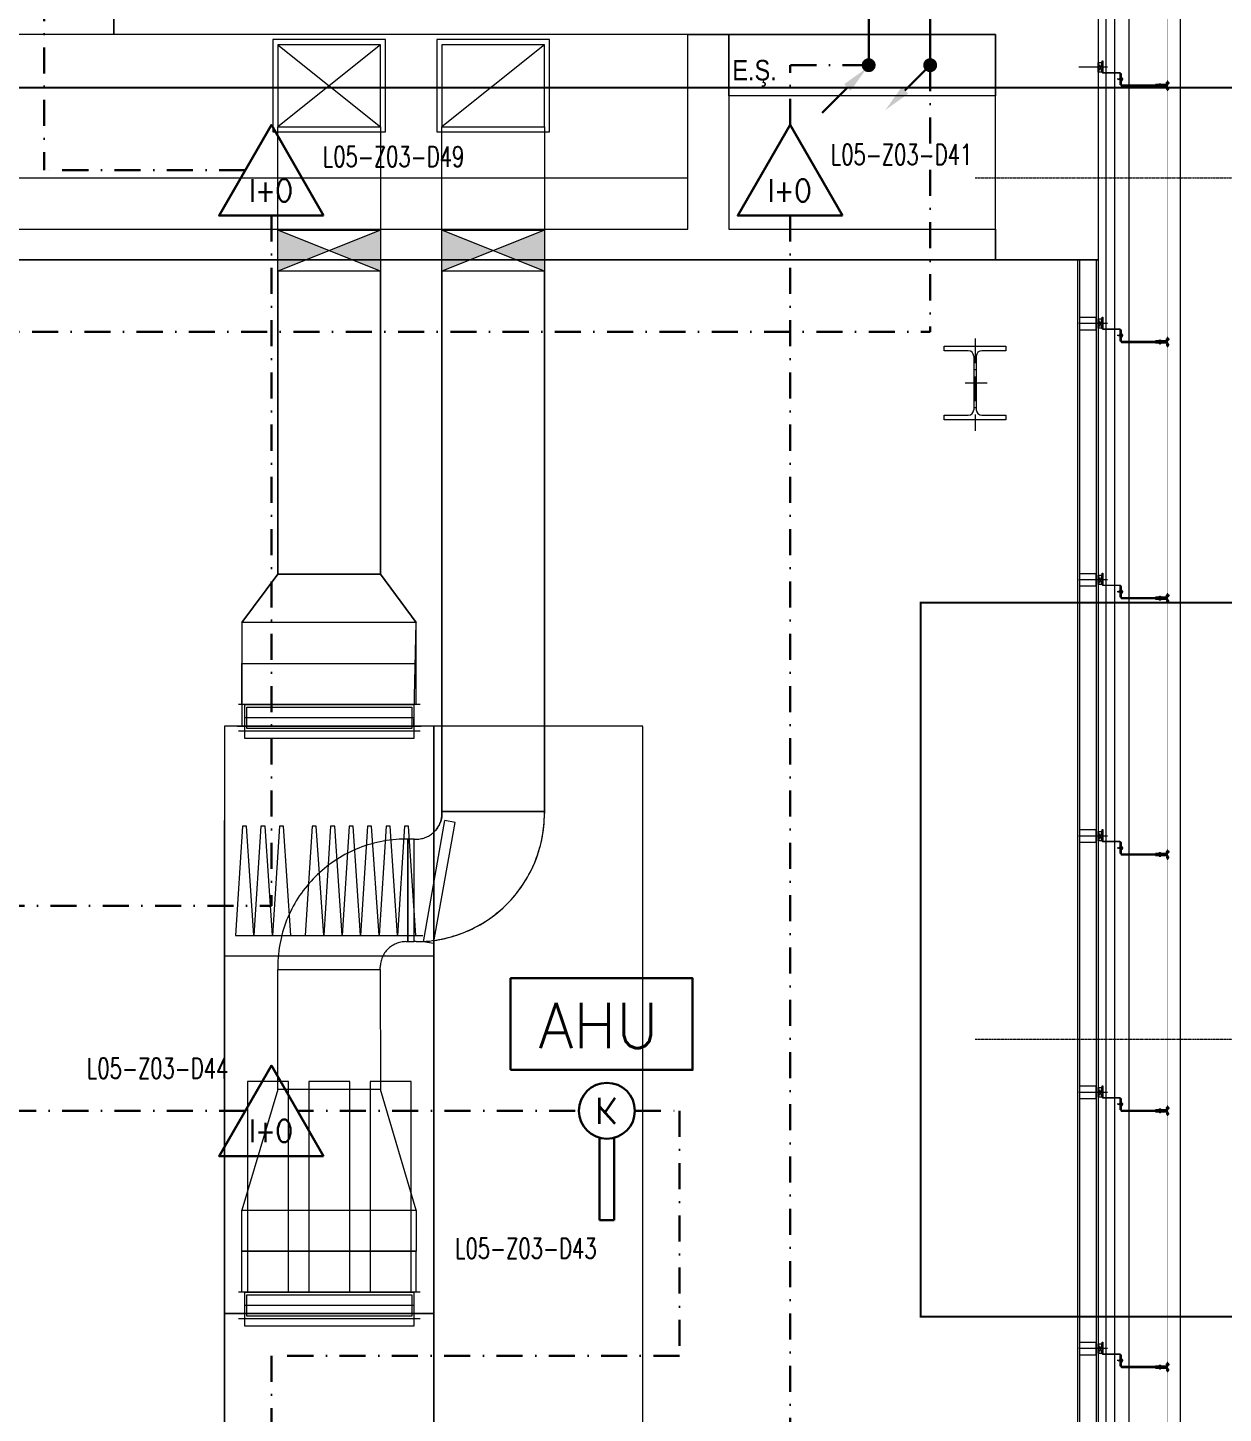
# Model space of a CAD drawing. Extents: x -1133 to 23780, y -1311 to 8245.
# Drawn here: x 22096 to 22679, y 1802 to 2478 of the extents above; entities that cross this region are included whole.
import ezdxf
from ezdxf.enums import TextEntityAlignment as Align
from ezdxf.xclip import XClip

# ---------------------------------------------------------------- set-up
doc = ezdxf.new("R2010")
doc.units = 0
doc.header["$MEASUREMENT"] = 0
doc.header["$XCLIPFRAME"] = 0
for name, pattern in [('ACAD_ISO10W100', [18.5, 12, -3, 0.5, -3]), ('DASHDOT', [25.4, 12.7, -6.35, 0, -6.35]), ('DASHDOT2', [0.5, 0.25, -0.125, 0, -0.125]), ('HIDDEN', [0.375, 0.25, -0.125]), ('HIDDEN2', [4.7625, 3.175, -1.5875])]:
    doc.linetypes.add(name, pattern=pattern)
doc.layers.get('0').update_dxf_attribs({"color": 9, "lineweight": 9})
for name, color, linetype, lineweight in [('00', 9, 'Continuous', 9), ('01', 9, 'Continuous', 9), ('06C', 9, 'Continuous', 9), ('06D', 9, 'Continuous', 9), ('10', 9, 'Continuous', 9), ('11', 9, 'Continuous', 9), ('21', 9, 'Continuous', 9), ('24', 9, 'DASHDOT2', 9), ('33', 9, 'BATTING', 9), ('35', 9, 'Continuous', 9), ('40', 9, 'Continuous', 9), ('40B', 9, 'Continuous', 9), ('E-AŞAĞI İNEN HAT', 7, 'Continuous', 30), ('E-AŞAĞIDAN GELEN HAT', 7, 'Continuous', 30), ('E-DEDEKTÖR NUMARALARI', 20, 'Continuous', 30), ('E-KABLO', 7, 'Continuous', 30), ('E-KABLO @ 1', 7, 'Continuous', 30), ('E-KANAL TİPİ DUMAN DEDEKTÖRÜ', 7, 'Continuous', 30), ('E-KOMBİNE DEDEKTÖR (ISI+OPTİK DUMAN)', 7, 'Continuous', 30), ('E-YANGIN', 7, 'Continuous', 30), ('KALIP AKS', 8, 'ACAD_ISO10W100', 9)]:
    doc.layers.add(name, color=color, linetype=linetype, lineweight=lineweight)
doc.styles.add('DEBI-BLOCK', font='arial.ttf', dxfattribs={"width": 0.8})
doc.styles.add('E-YAZI', font='txttw.shx')
doc.styles.add('MuuM_TEXT-STANDART', font='ARIALN.TTF')
doc.styles.add('ROMANS8', font='Txttw.shx')
doc.linetypes.add('BATTING', pattern='A,0.0001,-0.1,[134,ltypeshp.shx,S=0.1,R=0,X=-0.1,Y=0],-0.2,[134,ltypeshp.shx,S=0.1,R=180,X=0.1,Y=0],-0.1', length=0.4001)

# ---------------------------------------------------------------- blocks, each defined once
blk = doc.blocks.new('p-m-mekanik')
h = blk.add_hatch(color=256)
h.paths.add_polyline_path([(3285, 1965.57), (3310, 1955.56), (3310, 1975.56)])
h.paths.add_polyline_path([(3260, 1975.57), (3260, 1955.57), (3285, 1965.57)])
h = blk.add_hatch(color=256)
h.paths.add_polyline_path([(3365, 1965.57), (3390, 1955.56), (3390, 1975.56)])
h.paths.add_polyline_path([(3340, 1975.57), (3340, 1955.57), (3365, 1965.57)])
for p, q in [((3312.5, 2068.47), (3257.5, 2068.47)), ((3257.5, 2068.47), (3257.5, 2023.47)), ((3312.5, 2023.47), (3312.5, 2068.47)), ((3392.5, 2068.47), (3337.5, 2068.47)), ((3337.5, 2068.47), (3337.5, 2023.47)), ((3392.5, 2023.47), (3392.5, 2068.47)), ((3310, 2065.97), (3260, 2025.97)), ((3260, 2065.97), (3310, 2025.97)), ((3310, 2065.97), (3260, 2065.97)), ((3260, 2065.97), (3260, 2025.97)), ((3310, 2025.97), (3310, 2065.97)), ((3390, 2065.97), (3340, 2025.97)), ((3390, 2065.97), (3340, 2065.97)), ((3340, 2065.97), (3340, 2025.97)), ((3390, 2025.97), (3390, 2065.97)), ((3257.5, 2023.47), (3312.5, 2023.47)), ((3260, 1807.73), (3260, 2025.97)), ((3260, 2025.97), (3310, 2025.97)), ((3260, 2025.97), (3310, 2025.97)), ((3310, 2025.97), (3310, 1807.73)), ((3337.5, 2023.47), (3392.5, 2023.47)), ((3340, 1691.96), (3340, 2025.97)), ((3340, 2025.97), (3390, 2025.97)), ((3340, 2025.97), (3390, 2025.97)), ((3390, 2025.97), (3390, 1691.96)), ((3310, 1955.56), (3260, 1975.57)), ((3260, 1955.57), (3260, 1975.57)), ((3260, 1975.57), (3310, 1975.56)), ((3310, 1975.56), (3260, 1955.57)), ((3310, 1975.56), (3310, 1955.56)), ((3390, 1955.56), (3340, 1975.57)), ((3340, 1955.57), (3340, 1975.57)), ((3340, 1975.57), (3390, 1975.56)), ((3390, 1975.56), (3340, 1955.57)), ((3390, 1975.56), (3390, 1955.56)), ((3310, 1955.56), (3260, 1955.57)), ((3390, 1955.56), (3340, 1955.57)), ((3242.5, 1784.12), (3260, 1807.73)), ((3310, 1807.73), (3260, 1807.73)), ((3260, 1807.73), (3310, 1807.73)), ((3310, 1807.73), (3327.5, 1784.12)), ((3327.5, 1784.12), (3242.5, 1784.12)), ((3242.5, 1784.12), (3242.5, 1764.12)), ((3327.5, 1784.12), (3242.5, 1784.12)), ((3327.5, 1764.12), (3327.5, 1784.12)), ((3242.5, 1744.12), (3242.5, 1764.12)), ((3242.5, 1764.12), (3327.5, 1764.12)), ((3242.5, 1764.12), (3327.5, 1764.12)), ((3327.5, 1744.12), (3327.5, 1764.12)), ((3329.35, 1744.12), (3240.75, 1744.12)), ((3243.85, 1731.12), (3243.85, 1744.12)), ((3243.85, 1744.12), (3326.35, 1744.12)), ((3326.35, 1744.12), (3326.35, 1731.12)), ((3326.35, 1744.12), (3326.35, 1744.12)), ((3326.35, 1737.62), (3243.75, 1737.62)), ((3244.85, 1732.42), (3244.85, 1742.82)), ((3244.85, 1742.82), (3325.35, 1742.82)), ((3325.35, 1742.82), (3325.35, 1732.42)), ((3325.35, 1742.82), (3325.35, 1742.82)), ((3234.05, 1733.62), (3234.05, 1727.52)), ((3336.05, 1733.62), (3234.05, 1733.62)), ((3336.05, 1733.62), (3234.05, 1733.62)), ((3234.05, 1733.62), (3234.05, 1447.02)), ((3329.95, 1733.62), (3240.15, 1733.62)), ((3240.15, 1733.62), (3240.15, 1733.62)), ((3240.15, 1733.62), (3329.95, 1733.62)), ((3329.35, 1731.12), (3240.75, 1731.12)), ((3243.85, 1727.52), (3243.85, 1733.62)), ((3243.85, 1733.62), (3326.35, 1733.62)), ((3326.35, 1731.12), (3243.85, 1731.12)), ((3325.35, 1732.42), (3244.85, 1732.42)), ((3326.35, 1733.62), (3326.35, 1727.52)), ((3326.35, 1733.62), (3326.35, 1733.62)), ((3329.95, 1733.62), (3329.95, 1733.62)), ((3329.95, 1733.62), (3329.95, 1733.62)), ((3336.05, 1733.62), (3336.05, 1032.62)), ((3336.05, 1733.62), (3336.05, 1727.52)), ((3336.05, 1447.02), (3336.05, 1733.62)), ((3234.05, 1727.52), (3234.05, 1687.52)), ((3326.35, 1727.52), (3243.85, 1727.52)), ((3336.05, 1727.52), (3336.05, 1687.52)), ((3340, 1690.96), (3340, 1691.96)), ((3340, 1691.96), (3390, 1691.96)), ((3390, 1691.96), (3340, 1691.96)), ((3390, 1691.96), (3390, 1690.96)), ((3234.05, 1627.52), (3234.05, 1687.52)), ((3242.75, 1684.82), (3239.35, 1631.52)), ((3244.75, 1684.82), (3242.75, 1684.82)), ((3248.35, 1631.52), (3244.75, 1684.82)), ((3251.75, 1684.82), (3248.35, 1631.52)), ((3253.75, 1684.82), (3251.75, 1684.82)), ((3257.35, 1631.52), (3253.75, 1684.82)), ((3260.75, 1684.82), (3257.35, 1631.52)), ((3262.75, 1684.82), (3260.75, 1684.82)), ((3266.35, 1631.52), (3262.75, 1684.82)), ((3276.75, 1684.82), (3273.35, 1631.52)), ((3278.75, 1684.82), (3276.75, 1684.82)), ((3282.35, 1631.52), (3278.75, 1684.82)), ((3285.75, 1684.82), (3282.35, 1631.52)), ((3287.75, 1684.82), (3285.75, 1684.82)), ((3291.35, 1631.52), (3287.75, 1684.82)), ((3294.75, 1684.82), (3291.35, 1631.52)), ((3296.75, 1684.82), (3294.75, 1684.82)), ((3300.35, 1631.52), (3296.75, 1684.82)), ((3303.75, 1684.82), (3300.35, 1631.52)), ((3305.75, 1684.82), (3303.75, 1684.82)), ((3309.35, 1631.52), (3305.75, 1684.82)), ((3312.75, 1684.82), (3309.35, 1631.52)), ((3314.75, 1684.82), (3312.75, 1684.82)), ((3318.35, 1631.52), (3314.75, 1684.82)), ((3321.75, 1684.82), (3318.35, 1631.52)), ((3323.75, 1684.82), (3321.75, 1684.82)), ((3327.35, 1631.52), (3323.75, 1684.82)), ((3331.05, 1628.42), (3341.45, 1687.52)), ((3335.95, 1627.52), (3346.45, 1686.62)), ((3336.05, 1627.52), (3336.05, 1687.52)), ((3346.45, 1686.62), (3341.45, 1687.52)), ((3323.45, 1678.46), (3322.45, 1678.46)), ((3323.45, 1628.46), (3323.45, 1678.46)), ((3326.5, 1678.46), (3323.45, 1678.46)), ((3323.45, 1678.46), (3323.45, 1628.46)), ((3326.5, 1678.46), (3327.5, 1678.46)), ((3326.5, 1628.46), (3326.5, 1678.46)), ((3326.5, 1628.46), (3326.5, 1678.46)), ((3239.35, 1631.52), (3269.75, 1631.52)), ((3269.75, 1631.52), (3330.75, 1631.52)), ((3234.05, 1621.42), (3234.05, 1627.52)), ((3322.45, 1628.46), (3323.45, 1628.46)), ((3323.45, 1628.46), (3326.5, 1628.46)), ((3327.5, 1628.46), (3326.5, 1628.46)), ((3335.95, 1627.52), (3331.05, 1628.42)), ((3336.05, 1621.42), (3336.05, 1627.52)), ((3336.05, 1621.42), (3234.05, 1621.42)), ((3234.05, 1615.32), (3234.05, 1621.42)), ((3234.05, 1565.32), (3234.05, 1615.32)), ((3259.95, 1615.96), (3259.95, 1614.96)), ((3309.95, 1614.96), (3309.95, 1615.96)), ((3336.05, 1615.32), (3336.05, 1621.42)), ((3336.05, 1565.32), (3336.05, 1615.32)), ((3259.95, 1614.96), (3309.95, 1614.96)), ((3260.05, 1556.43), (3259.95, 1614.96)), ((3259.95, 1614.96), (3309.95, 1614.96)), ((3309.95, 1614.96), (3310.05, 1556.43)), ((3234.05, 1447.02), (3234.05, 1565.32)), ((3336.05, 1447.02), (3336.05, 1565.32)), ((3260.05, 1556.43), (3242.5, 1497.52)), ((3265.15, 1560.32), (3245.15, 1560.32)), ((3245.15, 1560.32), (3245.15, 1457.52)), ((3310.05, 1556.43), (3260.05, 1556.43)), ((3310.05, 1556.43), (3260.05, 1556.43)), ((3265.15, 1457.52), (3265.15, 1560.32)), ((3295.05, 1560.32), (3275.05, 1560.32)), ((3275.05, 1560.32), (3275.05, 1457.52)), ((3295.05, 1457.52), (3295.05, 1560.32)), ((3324.95, 1560.32), (3304.95, 1560.32)), ((3304.95, 1560.32), (3304.95, 1457.52)), ((3327.5, 1497.52), (3310.05, 1556.43)), ((3324.95, 1457.52), (3324.95, 1560.32)), ((3242.5, 1497.52), (3327.5, 1497.52)), ((3242.5, 1477.52), (3242.5, 1497.52)), ((3242.5, 1497.52), (3327.5, 1497.52)), ((3327.5, 1497.52), (3327.5, 1477.52)), ((3242.5, 1457.52), (3242.5, 1477.52)), ((3242.5, 1477.52), (3327.5, 1477.52)), ((3327.5, 1477.52), (3242.5, 1477.52)), ((3327.5, 1457.52), (3327.5, 1477.52)), ((3329.35, 1457.52), (3240.75, 1457.52)), ((3243.85, 1444.52), (3243.85, 1457.52)), ((3243.85, 1457.52), (3326.35, 1457.52)), ((3244.85, 1445.82), (3244.85, 1456.22)), ((3244.85, 1456.22), (3325.35, 1456.22)), ((3325.35, 1456.22), (3325.35, 1445.82)), ((3325.35, 1456.22), (3325.35, 1456.22)), ((3326.35, 1457.52), (3326.35, 1444.52)), ((3326.35, 1457.52), (3326.35, 1457.52)), ((3234.05, 1447.02), (3234.05, 1440.92)), ((3336.05, 1447.02), (3234.05, 1447.02)), ((3234.05, 1447.02), (3336.05, 1447.02)), ((3234.05, 1032.62), (3234.05, 1447.02)), ((3234.05, 1447.02), (3336.05, 1447.02)), ((3329.95, 1447.02), (3240.15, 1447.02)), ((3240.15, 1447.02), (3240.15, 1447.02)), ((3240.15, 1447.02), (3329.95, 1447.02)), ((3326.35, 1451.02), (3243.75, 1451.02)), ((3243.85, 1440.92), (3243.85, 1447.02)), ((3243.85, 1447.02), (3326.35, 1447.02)), ((3326.35, 1447.02), (3326.35, 1440.92)), ((3326.35, 1447.02), (3326.35, 1447.02)), ((3329.95, 1447.02), (3329.95, 1447.02)), ((3329.95, 1447.02), (3329.95, 1447.02)), ((3336.05, 1447.02), (3336.05, 1440.92)), ((3336.05, 1447.02), (3336.05, 1032.62)), ((3234.05, 1440.92), (3234.05, 1400.92)), ((3329.35, 1444.52), (3240.75, 1444.52)), ((3326.35, 1444.52), (3243.85, 1444.52)), ((3326.35, 1440.92), (3243.85, 1440.92)), ((3325.35, 1445.82), (3244.85, 1445.82)), ((3336.05, 1440.92), (3336.05, 1400.92)), ((3234.05, 1400.92), (3234.05, 1240.92)), ((3336.05, 1400.92), (3336.05, 1240.92))]:
    blk.add_line(p, q)
at = {"linetype": 'HIDDEN'}
for p, q in [((3438.05, 1733.62), (3336.05, 1733.62)), ((3438.05, 1032.62), (3438.05, 1733.62))]:
    blk.add_line(p, q, dxfattribs=at)
for centre, radius, start, end in [((3327.5, 1690.96), 12.5, 270, 0), ((3327.5, 1690.96), 62.5, 270, 0), ((3322.45, 1615.96), 62.5, 90, 180), ((3322.45, 1615.96), 12.5, 90, 180)]:
    blk.add_arc(centre, radius, start, end)
at = {"layer": '40'}
blk.add_lwpolyline([(3335.95, 1150.92), (3336.05, 1629.05, 0.374568), (3390, 1690.96), (3390.06, 1955.56), (3340, 1955.57), (3340, 1691.96, -0.226374), (3336.05, 1681.84), (3336.05, 1733.62), (3326.35, 1733.62), (3327.5, 1784.12), (3310, 1807.73), (3310, 1955.56), (3260, 1955.57), (3260, 1807.73), (3242.5, 1784.12), (3242.5, 1733.62), (3234.05, 1733.62), (3234.05, 1032.62)], format="xyb", dxfattribs=at)
at = {"style": 'DEBI-BLOCK', "width": 0.75, "flags": 8}
for tag, p in [('-', (399.97, 1627.23)), ('-', (251.72, 1361.56)), ('-', (3296.35, 465.16)), ('DEBI', (3296.35, 452.46))]:
    blk.add_attdef(tag, text='', height=13, rotation=90, dxfattribs=at).set_placement(p, align=Align.BOTTOM_RIGHT)
at = {"style": 'DEBI-BLOCK', "width": 0.75, "flags": 9}
for p in [(402.57, 1610.63), (3298.95, 448.56)]:
    blk.add_attdef('ID', text='', height=3.9, rotation=90, dxfattribs=at).set_placement(p, align=Align.MIDDLE)
at = {"style": 'DEBI-BLOCK', "width": 0.75, "flags": 8}
blk.add_attdef('KESITY', text='', height=13, rotation=90, dxfattribs=at).set_placement((3279.01, 503.33), align=Align.TOP_LEFT)
at = {"style": 'DEBI-BLOCK', "width": 0.8, "flags": 8}
blk.add_attdef('X', text='', height=13, rotation=90, dxfattribs=at).set_placement((3279.01, 499.49), align=Align.TOP_CENTER)
at = {"style": 'DEBI-BLOCK', "width": 0.75, "flags": 8}
blk.add_attdef('KESITX', text='', height=13, rotation=90, dxfattribs=at).set_placement((3279.01, 495.54), align=Align.TOP_RIGHT)
blk = doc.blocks.new('P-AKS_AUDI')
at = {"layer": '24'}
for points in [[(0, -380), (360, -380)], [(0, -800), (360, -800)]]:
    blk.add_lwpolyline(points, dxfattribs=at)
blk = doc.blocks.new('p- alum kaplama profil')
at = {"lineweight": 13}
blk.add_lwpolyline([(7.12, 12.59), (7.12, 26.49)], dxfattribs=at)
at = {"lineweight": 18}
blk.add_lwpolyline([(4.09, 6.16), (-1.41, 6.16), (-1.41, 6.46), (4.09, 6.46, 0.414214), (4.29, 6.66), (4.29, 14.66, -0.414214), (4.79, 15.16), (10.29, 15.16), (10.29, 14.86), (4.79, 14.86, 0.414214), (4.59, 14.66), (4.59, 6.66, -0.414214)], format="xyb", close=True, dxfattribs=at)
at = {"lineweight": 5}
blk.add_lwpolyline([(9.44, 15.16), (4.79, 15.16), (4.79, 17.16), (9.44, 17.16)], close=True, dxfattribs=at)
for points in [[(4.79, 15.16), (9.44, 17.16)], [(9.44, 15.16), (4.79, 17.16)]]:
    blk.add_lwpolyline(points, dxfattribs=at)
blk.add_lwpolyline([(-2.06, 5.56), (-2.06, -2.34), (-2.06, -15.69), (-1.66, -15.69), (-1.66, -2.34), (-1.66, 5.56), (-1.66, 5.56), (-1.66, 5.57), (-1.66, 5.57), (-1.66, 5.58), (-1.66, 5.58), (-1.65, 5.59), (-1.65, 5.59), (-1.65, 5.59), (-1.65, 5.6), (-1.65, 5.6), (-1.64, 5.61), (-1.64, 5.61), (-1.64, 5.62), (-1.64, 5.62), (-1.63, 5.62), (-1.63, 5.63), (-1.63, 5.63), (-1.62, 5.63), (-1.62, 5.64), (-1.61, 5.64), (-1.61, 5.64), (-1.61, 5.64), (-1.6, 5.65), (-1.6, 5.65), (-1.59, 5.65), (-1.59, 5.65), (-1.58, 5.65), (-1.58, 5.65), (-1.57, 5.66), (-1.57, 5.66), (-1.56, 5.66), (-1.56, 5.66), (3.94, 5.66), (3.94, 6.06), (-1.56, 6.06), (-1.58, 6.06), (-1.61, 6.05), (-1.63, 6.05), (-1.66, 6.05), (-1.68, 6.04), (-1.7, 6.03), (-1.73, 6.03), (-1.75, 6.02), (-1.77, 6.01), (-1.79, 6), (-1.82, 5.99), (-1.84, 5.97), (-1.86, 5.96), (-1.88, 5.94), (-1.89, 5.93), (-1.91, 5.91), (-1.93, 5.89), (-1.95, 5.87), (-1.96, 5.85), (-1.97, 5.83), (-1.99, 5.81), (-2, 5.79), (-2.01, 5.77), (-2.02, 5.75), (-2.03, 5.72), (-2.04, 5.7), (-2.04, 5.68), (-2.05, 5.65), (-2.05, 5.63), (-2.06, 5.61), (-2.06, 5.58)], close=True)
blk.add_lwpolyline([(-1.66, -2.34), (-2.06, -2.34)])
for points in [[(-2.36, -10.84), (-2.36, -16.39), (-2.36, -16.39, -0.414214), (-2.51, -16.54), (-2.51, -16.54), (-4.06, -16.54), (-4.06, -16.84), (-2.51, -16.84), (-2.51, -16.84, 0.414214), (-2.06, -16.39), (-2.06, -10.84)], [(-1.36, -10.84), (-1.66, -10.84), (-1.66, -16.39, 0.414214), (-1.21, -16.84), (-1.21, -16.84), (0.34, -16.84), (0.34, -16.54), (-1.21, -16.54), (-1.21, -16.54, -0.414214), (-1.36, -16.39), (-1.36, -16.39)]]:
    blk.add_lwpolyline(points, format="xyb", close=True)
for points in [[(1.61, 6.87, -10), (0.98, 6.96, -10)], [(1.56, 7.05, -10), (1.02, 7.13, -10)], [(1.05, 6.91, -10), (1.29, 7.56, -10)], [(1.29, 4.93, -10), (1.29, 7.8, -10)], [(1.53, 6.82, -10), (1.29, 7.56, -10)], [(0.67, 5.66, -10), (1.91, 5.66, -10)], [(0.67, 5.66, -10), (0.67, 5.64, -10), (0.67, 5.62, -10), (0.67, 5.6, -10), (0.68, 5.58, -10), (0.68, 5.56, -10), (0.69, 5.54, -10), (0.69, 5.52, -10), (0.7, 5.5, -10), (0.7, 5.48, -10), (0.71, 5.46, -10), (0.72, 5.45, -10), (0.73, 5.43, -10), (0.74, 5.41, -10), (0.75, 5.4, -10), (0.76, 5.38, -10), (0.77, 5.36, -10), (0.79, 5.35, -10), (0.8, 5.33, -10), (0.81, 5.32, -10), (0.83, 5.31, -10), (0.84, 5.29, -10), (0.86, 5.28, -10), (0.87, 5.27, -10), (0.89, 5.26, -10), (0.91, 5.25, -10), (0.92, 5.24, -10), (0.94, 5.23, -10), (0.96, 5.22, -10), (0.98, 5.21, -10), (1, 5.21, -10), (1.02, 5.2, -10), (1.03, 5.2, -10)], [(0.96, 5.66, -10), (0.97, 5.66, -10), (0.97, 5.66, -10), (0.97, 5.66, -10), (0.98, 5.66, -10), (0.98, 5.66, -10), (0.99, 5.66, -10), (0.99, 5.66, -10), (1, 5.66, -10), (1, 5.67, -10), (1, 5.67, -10), (1.01, 5.67, -10), (1.01, 5.67, -10), (1.01, 5.67, -10), (1.02, 5.68, -10), (1.02, 5.68, -10), (1.02, 5.68, -10), (1.03, 5.69, -10), (1.03, 5.69, -10), (1.03, 5.69, -10), (1.04, 5.7, -10), (1.04, 5.7, -10), (1.04, 5.7, -10), (1.04, 5.71, -10), (1.04, 5.71, -10), (1.05, 5.72, -10), (1.05, 5.72, -10), (1.05, 5.72, -10), (1.05, 5.73, -10), (1.05, 5.73, -10), (1.05, 5.74, -10), (1.05, 5.74, -10), (1.05, 5.75, -10)], [(1.33, 5.85, -10), (0.98, 5.88, -10)], [(1.03, 5.2, -10), (1.04, 5.2, -10), (1.05, 5.19, -10), (1.05, 5.19, -10), (1.06, 5.19, -10), (1.06, 5.19, -10), (1.07, 5.19, -10), (1.07, 5.19, -10), (1.08, 5.19, -10), (1.08, 5.19, -10), (1.09, 5.19, -10), (1.09, 5.18, -10), (1.1, 5.18, -10), (1.1, 5.18, -10), (1.11, 5.18, -10), (1.11, 5.18, -10), (1.12, 5.18, -10), (1.12, 5.18, -10), (1.13, 5.18, -10), (1.13, 5.18, -10), (1.14, 5.18, -10), (1.15, 5.18, -10), (1.15, 5.18, -10), (1.16, 5.17, -10), (1.16, 5.17, -10), (1.17, 5.17, -10), (1.17, 5.17, -10), (1.18, 5.17, -10), (1.18, 5.17, -10), (1.19, 5.17, -10), (1.19, 5.17, -10), (1.2, 5.17, -10), (1.2, 5.17, -10)], [(1.05, 5.83, -10), (1.05, 6.01, -10)], [(1.05, 5.75, -10), (1.05, 5.83, -10)], [(1.2, 5.17, -10), (1.2, 5.2, -10)], [(1.38, 5.2, -10), (1.2, 5.2, -10)], [(1.29, 6.16, -10), (1.29, 6.26, -10)], [(1.38, 5.17, -10), (1.38, 5.2, -10)], [(1.38, 5.17, -10), (1.38, 5.17, -10), (1.39, 5.17, -10), (1.39, 5.17, -10), (1.4, 5.17, -10), (1.41, 5.17, -10), (1.41, 5.17, -10), (1.42, 5.17, -10), (1.42, 5.17, -10), (1.43, 5.17, -10), (1.43, 5.18, -10), (1.44, 5.18, -10), (1.44, 5.18, -10), (1.45, 5.18, -10), (1.45, 5.18, -10), (1.46, 5.18, -10), (1.46, 5.18, -10), (1.47, 5.18, -10), (1.47, 5.18, -10), (1.48, 5.18, -10), (1.48, 5.18, -10), (1.49, 5.18, -10), (1.5, 5.19, -10), (1.5, 5.19, -10), (1.51, 5.19, -10), (1.51, 5.19, -10), (1.52, 5.19, -10), (1.52, 5.19, -10), (1.53, 5.19, -10), (1.53, 5.19, -10), (1.54, 5.19, -10), (1.54, 5.2, -10), (1.55, 5.2, -10)], [(1.53, 5.75, -10), (1.53, 5.92, -10)], [(1.53, 5.75, -10), (1.53, 5.74, -10), (1.53, 5.74, -10), (1.53, 5.73, -10), (1.53, 5.73, -10), (1.53, 5.72, -10), (1.54, 5.72, -10), (1.54, 5.72, -10), (1.54, 5.71, -10), (1.54, 5.71, -10), (1.54, 5.7, -10), (1.54, 5.7, -10), (1.55, 5.7, -10), (1.55, 5.69, -10), (1.55, 5.69, -10), (1.55, 5.69, -10), (1.56, 5.68, -10), (1.56, 5.68, -10), (1.56, 5.68, -10), (1.57, 5.67, -10), (1.57, 5.67, -10), (1.58, 5.67, -10), (1.58, 5.67, -10), (1.58, 5.67, -10), (1.59, 5.66, -10), (1.59, 5.66, -10), (1.6, 5.66, -10), (1.6, 5.66, -10), (1.6, 5.66, -10), (1.61, 5.66, -10), (1.61, 5.66, -10), (1.62, 5.66, -10), (1.62, 5.66, -10)], [(1.55, 5.2, -10), (1.57, 5.2, -10), (1.59, 5.21, -10), (1.6, 5.21, -10), (1.62, 5.22, -10), (1.64, 5.23, -10), (1.66, 5.24, -10), (1.68, 5.25, -10), (1.69, 5.26, -10), (1.71, 5.27, -10), (1.73, 5.28, -10), (1.74, 5.29, -10), (1.76, 5.31, -10), (1.77, 5.32, -10), (1.78, 5.33, -10), (1.8, 5.35, -10), (1.81, 5.36, -10), (1.82, 5.38, -10), (1.83, 5.4, -10), (1.84, 5.41, -10), (1.85, 5.43, -10), (1.86, 5.45, -10), (1.87, 5.46, -10), (1.88, 5.48, -10), (1.89, 5.5, -10), (1.89, 5.52, -10), (1.9, 5.54, -10), (1.9, 5.56, -10), (1.9, 5.58, -10), (1.91, 5.6, -10), (1.91, 5.62, -10), (1.91, 5.64, -10), (1.91, 5.66, -10)], [(-2.86, -13.04, 0), (-0.86, -13.04, 0)], [(-2.36, -12.52, 0), (-2.4, -12.53, 0), (-2.43, -12.56, 0), (-2.47, -12.58, 0), (-2.5, -12.6, 0), (-2.53, -12.63, 0), (-2.56, -12.66, 0), (-2.59, -12.69, 0), (-2.61, -12.73, 0), (-2.63, -12.76, 0), (-2.65, -12.8, 0), (-2.67, -12.84, 0), (-2.68, -12.88, 0), (-2.69, -12.92, 0), (-2.7, -12.96, 0), (-2.71, -13, 0), (-2.71, -13.04, 0), (-2.71, -13.08, 0), (-2.7, -13.13, 0), (-2.69, -13.17, 0), (-2.68, -13.21, 0), (-2.67, -13.25, 0), (-2.65, -13.28, 0), (-2.63, -13.32, 0), (-2.61, -13.36, 0), (-2.59, -13.39, 0), (-2.56, -13.42, 0), (-2.53, -13.45, 0), (-2.5, -13.48, 0), (-2.47, -13.51, 0), (-2.43, -13.53, 0), (-2.4, -13.55, 0), (-2.36, -13.57, 0)], [(-2.36, -13.04, 0), (-2.36, -12.52, 0)], [(-2.36, -13.04, 0), (-2.36, -12.73, 0)], [(-2.36, -12.73, 0), (-2.36, -13.04, 0)], [(-1.36, -12.73, 0), (-2.36, -12.73, 0)], [(-2.36, -13.04, 0), (-2.36, -13.36, 0)], [(-2.36, -13.04, 0), (-2.36, -13.57, 0)], [(-2.36, -13.36, 0), (-2.36, -13.04, 0)], [(-1.36, -13.36, 0), (-2.36, -13.36, 0)], [(-1.36, -13.04, 0), (-1.36, -12.37, 0)], [(-1.36, -13.72, 0), (-1.32, -13.68, 0), (-1.29, -13.65, 0), (-1.26, -13.61, 0), (-1.23, -13.58, 0), (-1.2, -13.54, 0), (-1.18, -13.5, 0), (-1.16, -13.45, 0), (-1.14, -13.41, 0), (-1.12, -13.37, 0), (-1.1, -13.32, 0), (-1.09, -13.28, 0), (-1.08, -13.23, 0), (-1.07, -13.18, 0), (-1.06, -13.14, 0), (-1.06, -13.09, 0), (-1.06, -13.04, 0), (-1.06, -12.99, 0), (-1.06, -12.95, 0), (-1.07, -12.9, 0), (-1.08, -12.85, 0), (-1.09, -12.81, 0), (-1.1, -12.76, 0), (-1.12, -12.72, 0), (-1.14, -12.67, 0), (-1.16, -12.63, 0), (-1.18, -12.59, 0), (-1.2, -12.55, 0), (-1.23, -12.51, 0), (-1.26, -12.47, 0), (-1.29, -12.43, 0), (-1.32, -12.4, 0), (-1.36, -12.37, 0)], [(-1.36, -13.04, 0), (-1.36, -13.72, 0)], [(-3.84, -17.04, 0), (-3.81, -17.07, 0), (-3.78, -17.1, 0), (-3.75, -17.12, 0), (-3.72, -17.15, 0), (-3.69, -17.17, 0), (-3.66, -17.19, 0), (-3.62, -17.21, 0), (-3.59, -17.23, 0), (-3.55, -17.24, 0), (-3.52, -17.26, 0), (-3.48, -17.27, 0), (-3.44, -17.28, 0), (-3.4, -17.28, 0), (-3.36, -17.29, 0), (-3.32, -17.29, 0), (-3.29, -17.29, 0), (-3.25, -17.29, 0), (-3.21, -17.29, 0), (-3.17, -17.28, 0), (-3.13, -17.28, 0), (-3.09, -17.27, 0), (-3.06, -17.26, 0), (-3.02, -17.24, 0), (-2.98, -17.23, 0), (-2.95, -17.21, 0), (-2.91, -17.19, 0), (-2.88, -17.17, 0), (-2.85, -17.15, 0), (-2.82, -17.12, 0), (-2.79, -17.1, 0), (-2.76, -17.07, 0), (-2.73, -17.04, 0)], [(-3.29, -17.04, 0), (-3.84, -17.04, 0)], [(-2.85, -16.54, 0), (-2.86, -16.51, 0), (-2.87, -16.47, 0), (-2.89, -16.44, 0), (-2.91, -16.41, 0), (-2.93, -16.38, 0), (-2.96, -16.35, 0), (-2.98, -16.33, 0), (-3.01, -16.31, 0), (-3.04, -16.29, 0), (-3.07, -16.27, 0), (-3.11, -16.25, 0), (-3.14, -16.24, 0), (-3.18, -16.23, 0), (-3.21, -16.22, 0), (-3.25, -16.22, 0), (-3.29, -16.22, 0), (-3.32, -16.22, 0), (-3.36, -16.22, 0), (-3.39, -16.23, 0), (-3.43, -16.24, 0), (-3.46, -16.25, 0), (-3.5, -16.27, 0), (-3.53, -16.29, 0), (-3.56, -16.31, 0), (-3.59, -16.33, 0), (-3.61, -16.35, 0), (-3.64, -16.38, 0), (-3.66, -16.41, 0), (-3.68, -16.44, 0), (-3.7, -16.47, 0), (-3.71, -16.51, 0), (-3.73, -16.54, 0)], [(-3.29, -16.54, 0), (-3.73, -16.54, 0)], [(-3.29, -16.54, 0), (-3.55, -16.54, 0)], [(-3.55, -16.54, 0), (-3.29, -16.54, 0)], [(-3.55, -17.04, 0), (-3.55, -16.54, 0)], [(-3.29, -17.54, 0), (-3.29, -16.04, 0)], [(-3.29, -16.54, 0), (-2.85, -16.54, 0)], [(-3.29, -16.54, 0), (-3.03, -16.54, 0)], [(-3.03, -16.54, 0), (-3.29, -16.54, 0)], [(-3.29, -17.04, 0), (-2.73, -17.04, 0)], [(-3.03, -17.04, 0), (-3.03, -16.54, 0)], [(-0.56, -17.04, 0), (-1.11, -17.04, 0)], [(0, -17.04, 0), (-0.03, -17.07, 0), (-0.06, -17.1, 0), (-0.09, -17.12, 0), (-0.12, -17.15, 0), (-0.15, -17.17, 0), (-0.18, -17.19, 0), (-0.22, -17.21, 0), (-0.25, -17.23, 0), (-0.29, -17.24, 0), (-0.33, -17.26, 0), (-0.36, -17.27, 0), (-0.4, -17.28, 0), (-0.44, -17.28, 0), (-0.48, -17.29, 0), (-0.52, -17.29, 0), (-0.56, -17.29, 0), (-0.59, -17.29, 0), (-0.63, -17.29, 0), (-0.67, -17.28, 0), (-0.71, -17.28, 0), (-0.75, -17.27, 0), (-0.79, -17.26, 0), (-0.82, -17.24, 0), (-0.86, -17.23, 0), (-0.89, -17.21, 0), (-0.93, -17.19, 0), (-0.96, -17.17, 0), (-0.99, -17.15, 0), (-1.02, -17.12, 0), (-1.05, -17.1, 0), (-1.08, -17.07, 0), (-1.11, -17.04, 0)], [(-1, -16.54, 0), (-0.98, -16.51, 0), (-0.97, -16.47, 0), (-0.95, -16.44, 0), (-0.93, -16.41, 0), (-0.91, -16.38, 0), (-0.88, -16.35, 0), (-0.86, -16.33, 0), (-0.83, -16.31, 0), (-0.8, -16.29, 0), (-0.77, -16.27, 0), (-0.73, -16.25, 0), (-0.7, -16.24, 0), (-0.66, -16.23, 0), (-0.63, -16.22, 0), (-0.59, -16.22, 0), (-0.56, -16.22, 0), (-0.52, -16.22, 0), (-0.48, -16.22, 0), (-0.45, -16.23, 0), (-0.41, -16.24, 0), (-0.38, -16.25, 0), (-0.34, -16.27, 0), (-0.31, -16.29, 0), (-0.28, -16.31, 0), (-0.25, -16.33, 0), (-0.23, -16.35, 0), (-0.2, -16.38, 0), (-0.18, -16.41, 0), (-0.16, -16.44, 0), (-0.14, -16.47, 0), (-0.13, -16.51, 0), (-0.12, -16.54, 0)], [(-0.56, -16.54, 0), (-1, -16.54, 0)], [(-0.56, -16.54, 0), (-0.82, -16.54, 0)], [(-0.82, -16.54, 0), (-0.56, -16.54, 0)], [(-0.82, -17.04, 0), (-0.82, -16.54, 0)], [(-0.56, -17.54, 0), (-0.56, -16.04, 0)], [(-0.56, -16.54, 0), (-0.3, -16.54, 0)], [(-0.56, -16.54, 0), (-0.12, -16.54, 0)], [(-0.3, -16.54, 0), (-0.56, -16.54, 0)], [(-0.56, -17.04, 0), (0, -17.04, 0)], [(-0.3, -17.04, 0), (-0.3, -16.54, 0)]]:
    blk.add_polyline3d(points)
blk = doc.blocks.new('prf-36')
for p, q in [((-15, 18), (15, 18)), ((-15, 15.75), (-15, 18)), ((-3.325, 15.75), (-15, 15.75)), ((15, 15.75), (3.325, 15.75)), ((15, 18), (15, 15.75)), ((-0.625, 13.05), (-0.625, -13.05)), ((0.625, 13.05), (0.625, -13.05)), ((-15, -15.75), (-3.325, -15.75)), ((-15, -18), (-15, -15.75)), ((15, -18), (-15, -18)), ((3.325, -15.75), (15, -15.75)), ((15, -15.75), (15, -18))]:
    blk.add_line(p, q)
for centre, start, end in [((-3.325, 13.05), 0, 90), ((3.325, 13.05), 90, 180), ((-3.325, -13.05), 270, 0), ((3.325, -13.05), 180, 270)]:
    blk.add_arc(centre, 2.7, start, end)
blk = doc.blocks.new('ÇATI KATI PLANI')
at = {"layer": '00'}
blk.add_lwpolyline([(22047.5, 2365), (22047.5, 2365), (21897.5, 2365), (21897.5, 2380), (22007.5, 2380), (22007.5, 2675), (22022.5, 2675), (22022.5, 2490), (22137.5, 2490), (22137.5, 2475), (22022.5, 2475), (22022.5, 2380), (22417.5, 2380), (22417.5, 2475), (22437.5, 2475), (22437.5, 2380), (22567.5, 2380), (22567.5, 2365), (22067.5, 2365), (22067.5, 2365)], close=True, dxfattribs=at)
at = {"layer": '01'}
blk.add_lwpolyline([(22137.5, 2825), (22617.5, 2825), (22617.5, 2365), (22567.5, 2365), (22567.5, 2475), (22177.5, 2475), (22177.5, 2475), (22137.5, 2475), (22137.5, 2515), (22567.5, 2515), (22567.5, 2785), (22137.5, 2785)], close=True, dxfattribs=at)
at = {"layer": '06C'}
blk.add_lwpolyline([(18957.5, 1124.33), (18957.5, 1124.33), (18957.5, 2865), (22657.5, 2865), (22657.49, 2206.39)], dxfattribs=at)
blk.add_lwpolyline([(18957.5, 1124.33), (18957.5, 1124.33), (18957.5, 2865), (22657.5, 2865), (22657.49, 2206.39)], dxfattribs=at)
blk.add_lwpolyline([(22657.49, 285), (18957.5, 285), (18957.5, 2865), (22657.5, 2865)], close=True, dxfattribs=at)
at = {"layer": '06D'}
for points in [[(21745, 2840), (22632.5, 2840), (22632.5, 310), (21817.5, 310)], [(22437.5, 2475), (22567.5, 2475), (22567.5, 2445), (22437.5, 2445), (22437.5, 2475)]]:
    blk.add_lwpolyline(points, dxfattribs=at)
blk.add_lwpolyline([(22022.5, 2405), (22417.5, 2405), (22417.5, 2475), (22022.5, 2475)], close=True, dxfattribs=at)
at = {"layer": '10'}
for points, const_width in [([(18963.5, 1124.33), (18963.5, 2859), (22651.5, 2859), (22651.5, 2206.39)], 0.2), ([(18963.5, 1124.33), (18963.5, 2859), (22651.5, 2859), (22651.5, 2206.39)], 0.2), ([(20467.5, 291), (18963.5, 291), (18963.5, 2859), (22651.5, 2859), (22651.5, 291), (21824.7, 291)], 0.2), ([(21821.5, 314), (22628.5, 314), (22628.5, 2836), (21738.19, 2836)], 0.1)]:
    blk.add_lwpolyline(points, dxfattribs=dict(at, const_width=const_width))
for points in [[(22608.5, 2330.97), (22616.5, 2330.97), (22616.5, 2336.97), (22608.5, 2336.97)], [(22608.5, 2205.97), (22616.5, 2205.97), (22616.5, 2211.97), (22608.5, 2211.97)], [(22608.5, 2080.97), (22616.5, 2080.97), (22616.5, 2086.97), (22608.5, 2086.97)], [(22608.5, 1955.97), (22616.5, 1955.97), (22616.5, 1961.97), (22608.5, 1961.97)], [(22608.5, 1830.97), (22616.5, 1830.97), (22616.5, 1836.97), (22608.5, 1836.97)]]:
    blk.add_lwpolyline(points, close=True, dxfattribs=at)
at = {"layer": '11'}
for points in [[(22617.5, 2365), (22617.5, 325), (21832.5, 325)], [(22616.5, 2365), (22616.5, 326), (21841.5, 326)], [(22608.5, 2365), (22608.5, 334), (21841.5, 334)], [(22607.5, 2365), (22607.5, 335), (21842.5, 335)], [(22608.5, 2365), (22608.5, 334)]]:
    blk.add_lwpolyline(points, dxfattribs=at)
at = {"layer": '33', "linetype": 'Continuous', "ltscale": 0.4}
blk.add_lwpolyline([(21832.5, 317), (22625.67, 317), (22625.71, 2833.2), (21745, 2833.26)], dxfattribs=at)
at = {"layer": '33', "ltscale": 0.4}
blk.add_lwpolyline([(21828.5, 321), (22621.5, 321), (22621.5, 2829), (21745, 2829)], dxfattribs=at)
at = {"layer": '40B'}
blk.add_lwpolyline([(21852.5, 2365), (22617.5, 2365), (22617.5, 325), (21852.5, 325)], close=True, dxfattribs=at)
at = {"layer": 'KALIP AKS'}
for p, q in [((22557.5, 2326.7), (22557.5, 2281.7)), ((22552.66, 2304.99), (22563.36, 2304.99))]:
    blk.add_line(p, q, dxfattribs=at)
at = {"layer": '10', "rotation": 90}
for p in [(22634.66, 2451.86), (22634.66, 2326.86), (22634.66, 2201.86), (22634.66, 2076.86), (22634.66, 1951.86), (22634.66, 1826.86)]:
    blk.add_blockref('p- alum kaplama profil', p, dxfattribs=at)
at = {"layer": '10'}
blk.add_blockref('prf-36', (22557.5, 2304.99), dxfattribs=at)
at = {"layer": '24'}
blk.add_blockref('P-AKS_AUDI', (22557.5, 2785), dxfattribs=at)
at = {"layer": '21', "style": 'MuuM_TEXT-STANDART'}
blk.add_text('E.Ş.', height=10, dxfattribs=at).set_placement((22439.15, 2452.57))
blk = doc.blocks.new('100_KOMBİNE DEDEKTÖR (ISI+OPTİK DUMAN) 085')
at = {"layer": 'E-KOMBİNE DEDEKTÖR (ISI+OPTİK DUMAN)', "color": 4}
blk.add_lwpolyline([(2.55, 0), (0, 4.416), (-2.55, 0)], close=True, dxfattribs=at)
at = {"layer": 'E-KOMBİNE DEDEKTÖR (ISI+OPTİK DUMAN)', "color": 3, "style": 'E-YAZI', "width": 0.8}
blk.add_text('I+O', height=1.1016, dxfattribs=at).set_placement((-0.018, 1.224), align=Align.MIDDLE)
blk = doc.blocks.new('100_AŞAĞIDAN GELEN HAT')
at = {"layer": 'E-AŞAĞIDAN GELEN HAT', "color": 3, "linetype": 'Continuous'}
blk.add_line((-2.07, -2.17), (-4.55, -4.64), dxfattribs=at)
at = {"layer": 'E-AŞAĞIDAN GELEN HAT', "color": 4, "linetype": 'Continuous', "const_width": 0.675}
blk.add_lwpolyline([(-0.34, 0, 1), (0.34, 0, 1)], format="xyb", close=True, dxfattribs=at)
at = {"layer": 'E-AŞAĞIDAN GELEN HAT', "color": 3, "linetype": 'Continuous'}
blk.add_solid([(-2.39, -1.85), (-1.76, -2.49), (-0.16, -0.26)], dxfattribs=at)
blk = doc.blocks.new('100_AŞAĞI İNEN HAT')
at = {"layer": 'E-AŞAĞI İNEN HAT', "color": 3, "linetype": 'Continuous'}
blk.add_line((-2.47, -2.47), (0, 0), dxfattribs=at)
at = {"layer": 'E-AŞAĞI İNEN HAT', "color": 4, "linetype": 'Continuous', "const_width": 0.675}
blk.add_lwpolyline([(-0.34, 0, 1), (0.34, 0, 1)], format="xyb", close=True, dxfattribs=at)
at = {"layer": 'E-AŞAĞI İNEN HAT', "color": 3, "linetype": 'Continuous'}
blk.add_solid([(-2.15, -2.79), (-2.79, -2.15), (-4.38, -4.38)], dxfattribs=at)
blk = doc.blocks.new('KANAL TİPİ DUMAN DEDEKTÖRÜ')
at = {"layer": 'E-KANAL TİPİ DUMAN DEDEKTÖRÜ', "color": 4}
for p, q in [((0.0002, 0.4731), (0, 0)), ((0.0849, 0), (0.0851, 0.473)), ((0, 0), (0.0849, 0))]:
    blk.add_line(p, q, dxfattribs=at)
blk.add_circle((0.0427, 0.6279), 0.1606, dxfattribs=at)
at = {"layer": 'E-KANAL TİPİ DUMAN DEDEKTÖRÜ', "color": 3, "style": 'ROMANS8', "text_generation_flag": 4}
blk.add_text('K', height=0.15, rotation=359.90695, dxfattribs=at).set_placement((0.0427, 0.6279), align=Align.MIDDLE)
blk = doc.blocks.new('E-AHU KLIMA SANTRALI')
at = {"layer": 'E-YANGIN', "color": 2}
blk.add_lwpolyline([(-68.5, 0), (-68.5, 69), (68.5, 69), (68.5, 0)], close=True, dxfattribs=at)
at = {"layer": 'E-YANGIN', "color": 2, "style": 'E-YAZI'}
blk.add_text('AHU', height=34, dxfattribs=at).set_placement((-47.3, 16.4))

msp = doc.modelspace()

# ---------------------------------------------------------------- linework, layer by layer
at = {"layer": '21', "linetype": 'HIDDEN2', "ltscale": 0.1, "const_width": 1}
for points in [[(21982.2, 2881.81), (22689.19, 2881.81), (22689.19, 2449.05), (21982.2, 2449.05)], [(22753.81, 2197.8), (22531.02, 2197.8), (22531.02, 1849.53), (22753.81, 1849.53)]]:
    msp.add_lwpolyline(points, close=True, dxfattribs=at)
at = {"layer": '35'}
msp.add_lwpolyline([(21842.5, 2365), (22607.5, 2365), (22607.5, 1039), (21842.5, 1039)], close=True, dxfattribs=at)
at = {"layer": 'E-KABLO', "color": 6, "linetype": 'DASHDOT'}
for p, q in [((22103.59, 2621.62), (22103.59, 2408.75)), ((22467.3, 2430.83), (22467.3, 2460)), ((22505.63, 2460), (22467.3, 2460)), ((22201.59, 2408.75), (22103.59, 2408.75)), ((22214.34, 2386.67), (22214.34, 2050)), ((22467.3, 2386.67), (22467.3, 1350)), ((22055.67, 2050), (22214.34, 2050)), ((22201.59, 1950), (21909.74, 1950)), ((22362.45, 1950), (22227.09, 1950)), ((22391.62, 1950), (22413.32, 1950)), ((22413.32, 1950), (22413.32, 1830.5)), ((22214.34, 1830.5), (22214.34, 1372.08)), ((22413.32, 1830.5), (22214.34, 1830.5))]:
    msp.add_line(p, q, dxfattribs=at)
at = {"layer": 'E-KABLO', "color": 4, "linetype": 'DASHDOT'}
for p in [(22535.63, 2460), (21995.63, 2330)]:
    msp.add_line(p, (22535.63, 2330), dxfattribs=at)
at = {"layer": 'E-KABLO'}
for points in [[(22535.63, 2642.5), (22535.63, 2460)], [(22505.25, 2597.21), (22505.63, 2460)]]:
    msp.add_lwpolyline(points, dxfattribs=at)

# ---------------------------------------------------------------- block references
msp.add_blockref('ÇATI KATI PLANI', (0, 0))
at = {"layer": '06D'}
ref = msp.add_blockref('p-m-mekanik', (18957.5, 404.03), dxfattribs=at)
XClip(ref).set_block_clipping_path([(3794.6195661565, 2087.3897938135), (2991.8628964433, 2087.3897938135), (2991.8628964433, 1884.1623297569), (-441.8797131966, 1884.1623297569), (-441.8797131966, -324.0336106115), (3794.6195661565, -324.0336106115)])
at = {"layer": 'E-AŞAĞI İNEN HAT', "xscale": 5, "yscale": 5, "zscale": 5}
msp.add_blockref('100_AŞAĞI İNEN HAT', (22535.63, 2460), dxfattribs=at)
at = {"layer": 'E-AŞAĞIDAN GELEN HAT', "xscale": 5, "yscale": 5, "zscale": 5}
msp.add_blockref('100_AŞAĞIDAN GELEN HAT', (22505.63, 2460), dxfattribs=at)
at = {"layer": 'E-KABLO', "color": 1, "xscale": 0.6479999999999999, "yscale": 0.6479999999999999, "zscale": 0.6479999999999999}
msp.add_blockref('E-AHU KLIMA SANTRALI', (22375.36, 1969.97), dxfattribs=at)
at = {"layer": 'E-KABLO @ 1', "color": 6, "linetype": 'DASHDOT', "xscale": 85.00000000000004, "yscale": 85.00000000000004, "zscale": 85.00000000000004}
msp.add_blockref('KANAL TİPİ DUMAN DEDEKTÖRÜ', (22374.34, 1896.63), dxfattribs=at)
at = {"layer": 'E-KOMBİNE DEDEKTÖR (ISI+OPTİK DUMAN)', "xscale": 10, "yscale": 10, "zscale": 10}
for p in [(22214.34, 2386.67), (22467.3, 2386.67), (22214.34, 1927.92)]:
    msp.add_blockref('100_KOMBİNE DEDEKTÖR (ISI+OPTİK DUMAN) 085', p, dxfattribs=at)

# ---------------------------------------------------------------- texts
at = {"layer": 'E-DEDEKTÖR NUMARALARI', "style": 'E-YAZI', "width": 0.7}
for s, p in [('L05-Z03-D49', (22239.41, 2410.42)), ('L05-Z03-D41', (22487.14, 2411.42)), ('L05-Z03-D44', (22124.34, 1965.74)), ('L05-Z03-D43', (22303.92, 1877.89))]:
    msp.add_text(s, height=10, dxfattribs=at).set_placement(p)

doc.saveas('drawing.dxf')
